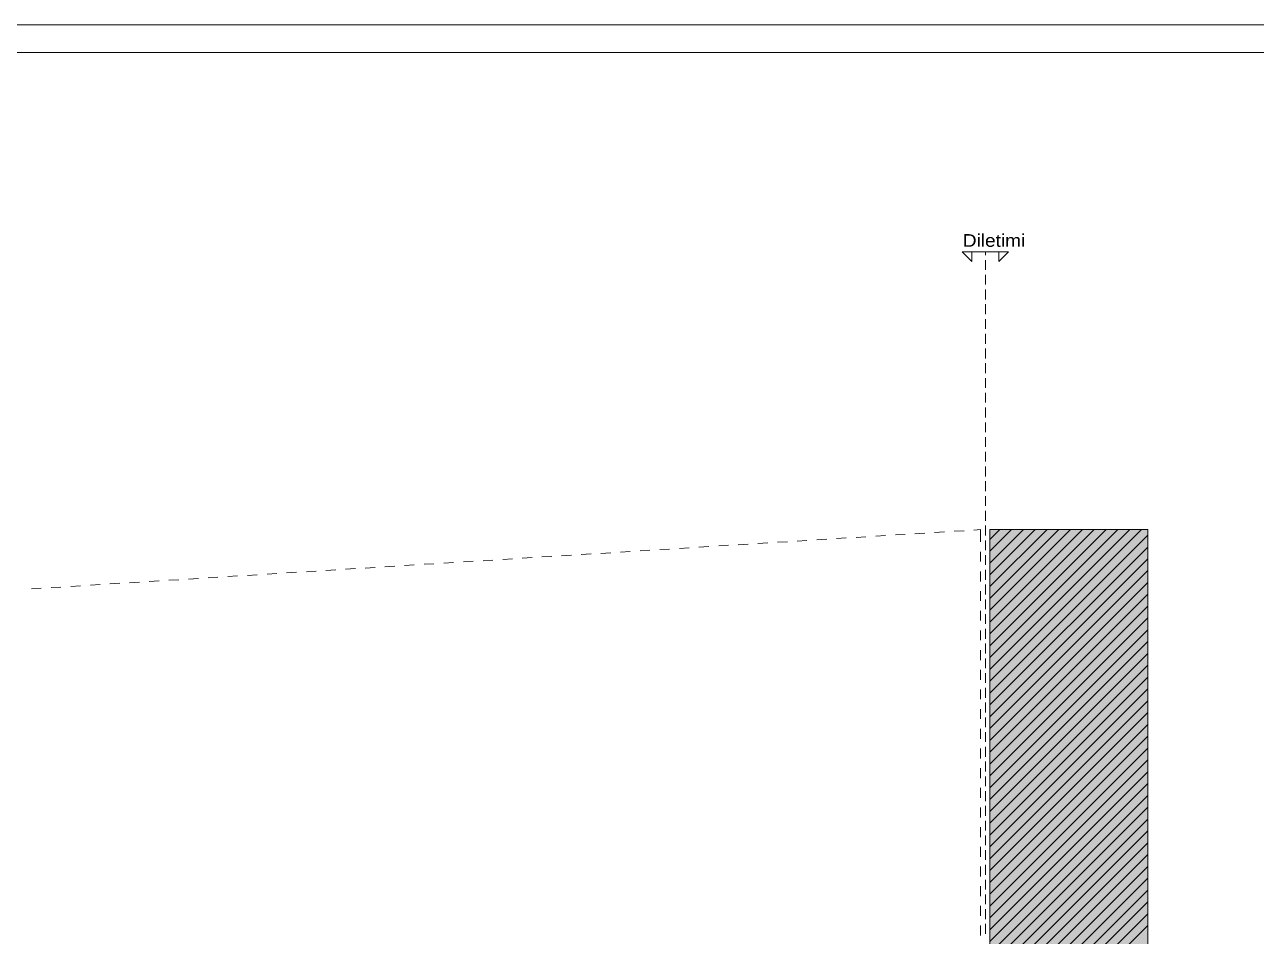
# Model space of a CAD drawing. Header units: metres. Extents: x 312 to 313.4, y 204 to 204.42.
# Drawn here: x 312.3119 to 312.4514, y 204.315 to 204.4182 of the extents above; entities that cross this region are included whole.
import ezdxf

# ---------------------------------------------------------------- set-up
doc = ezdxf.new("R2010")
doc.units = ezdxf.units.M
for name, color, linetype, true_color in [('PDF_A - Fill Zone', 7, 'Continuous', 0xcccccc), ('PDF_A - Fleta', 7, 'Continuous', 0x6a6a6a), ('PDF_A - Ndertesa 1- Pllaka meskatit 28 cm', 7, 'Continuous', 0xaaaaaa)]:
    doc.layers.add(name, color=color, linetype=linetype, true_color=true_color)
doc.layers.add('PDF_Drawing & Figure', color=5, linetype='Continuous')
doc.styles.add('PDF Arial', font='arial.ttf')

# ---------------------------------------------------------------- blocks, each defined once
blk = doc.blocks.new('perdhesa')
at = {"layer": 'PDF_A - Fill Zone', "true_color": 0xffffff, "transparency": 33554559}
blk.add_hatch(color=7, dxfattribs=at).paths.add_polyline_path([(-0.09348, 0.30422), (-0.07558, 0.30422), (-0.07558, 0.011), (-0.09348, 0.011), (-0.09348, 0.30158)])
at = {"layer": 'PDF_A - Fill Zone', "lineweight": 5}
for points in [[(-0.09348, 0.28704), (-0.0763, 0.30422)], [(-0.09348, 0.28838), (-0.07764, 0.30422)], [(-0.09348, 0.28972), (-0.07898, 0.30422)], [(-0.09348, 0.29106), (-0.08032, 0.30422)], [(-0.09348, 0.2924), (-0.08166, 0.30422)], [(-0.09348, 0.29374), (-0.083, 0.30422)], [(-0.09348, 0.29508), (-0.08434, 0.30422)], [(-0.09348, 0.29642), (-0.08567, 0.30422)], [(-0.09348, 0.29776), (-0.08701, 0.30422)], [(-0.09348, 0.29909), (-0.08835, 0.30422)], [(-0.09348, 0.30043), (-0.08969, 0.30422)], [(-0.09348, 0.30177), (-0.09103, 0.30422)], [(-0.09348, 0.30311), (-0.09237, 0.30422)], [(-0.09348, 0.30422), (-0.07558, 0.30422)], [(-0.09348, 0.30158), (-0.09348, 0.30422)], [(-0.07558, 0.30422), (-0.07558, 0.011)], [(-0.09348, 0.2857), (-0.07558, 0.30359)], [(-0.09348, 0.28436), (-0.07558, 0.30225)], [(-0.09348, 0.011), (-0.09348, 0.30158)], [(-0.09348, 0.28302), (-0.07558, 0.30091)], [(-0.09348, 0.28168), (-0.07558, 0.29957)], [(-0.09348, 0.28034), (-0.07558, 0.29823)], [(-0.09348, 0.279), (-0.07558, 0.29689)], [(-0.09348, 0.27766), (-0.07558, 0.29555)], [(-0.09348, 0.27632), (-0.07558, 0.29421)], [(-0.09348, 0.27498), (-0.07558, 0.29287)], [(-0.09348, 0.27364), (-0.07558, 0.29153)], [(-0.09348, 0.2723), (-0.07558, 0.29019)], [(-0.09348, 0.27096), (-0.07558, 0.28885)], [(-0.09348, 0.26962), (-0.07558, 0.28751)], [(-0.09348, 0.26828), (-0.07558, 0.28617)], [(-0.09348, 0.26694), (-0.07558, 0.28483)], [(-0.09348, 0.2656), (-0.07558, 0.2835)], [(-0.09348, 0.26426), (-0.07558, 0.28216)], [(-0.09348, 0.26292), (-0.07558, 0.28082)], [(-0.09348, 0.26158), (-0.07558, 0.27948)], [(-0.09348, 0.26024), (-0.07558, 0.27814)], [(-0.09348, 0.2589), (-0.07558, 0.2768)], [(-0.09348, 0.25756), (-0.07558, 0.27546)], [(-0.09348, 0.25622), (-0.07558, 0.27412)], [(-0.09348, 0.25488), (-0.07558, 0.27278)], [(-0.09348, 0.25354), (-0.07558, 0.27144)], [(-0.09348, 0.2522), (-0.07558, 0.2701)], [(-0.09348, 0.25086), (-0.07558, 0.26876)], [(-0.09348, 0.24952), (-0.07558, 0.26742)], [(-0.09348, 0.24818), (-0.07558, 0.26608)], [(-0.09348, 0.24684), (-0.07558, 0.26474)], [(-0.09348, 0.2455), (-0.07558, 0.2634)], [(-0.09348, 0.24416), (-0.07558, 0.26206)], [(-0.09348, 0.24282), (-0.07558, 0.26072)], [(-0.09348, 0.24148), (-0.07558, 0.25938)]]:
    blk.add_lwpolyline(points, dxfattribs=at)
at = {"layer": 'PDF_A - Fleta', "color": 253, "lineweight": 5, "true_color": 0x999999}
for points in [[(-0.51137, 0.36141), (0.0762, 0.36141)], [(-0.49558, 0.35826), (0.07299, 0.35826)]]:
    blk.add_lwpolyline(points, dxfattribs=at)
at = {"layer": 'PDF_A - Ndertesa 1- Pllaka meskatit 28 cm', "lineweight": 9}
for points in [[(-0.09453, 0.30422), (-0.09529, 0.30417)], [(-0.09453, 0.30282), (-0.09453, 0.30422)], [(-0.11642, 0.30285), (-0.11753, 0.30278)], [(-0.1142, 0.30299), (-0.11531, 0.30292)], [(-0.11197, 0.30313), (-0.11308, 0.30306)], [(-0.10975, 0.30327), (-0.11086, 0.3032)], [(-0.10752, 0.30341), (-0.10864, 0.30334)], [(-0.1053, 0.30354), (-0.10641, 0.30347)], [(-0.10308, 0.30368), (-0.10419, 0.30361)], [(-0.10085, 0.30382), (-0.10197, 0.30375)], [(-0.09863, 0.30396), (-0.09974, 0.30389)], [(-0.09641, 0.3041), (-0.09752, 0.30403)], [(-0.14088, 0.30133), (-0.14199, 0.30126)], [(-0.13866, 0.30146), (-0.13977, 0.3014)], [(-0.13643, 0.3016), (-0.13755, 0.30153)], [(-0.13421, 0.30174), (-0.13532, 0.30167)], [(-0.13199, 0.30188), (-0.1331, 0.30181)], [(-0.12976, 0.30202), (-0.13087, 0.30195)], [(-0.12754, 0.30216), (-0.12865, 0.30209)], [(-0.12531, 0.3023), (-0.12643, 0.30223)], [(-0.12309, 0.30244), (-0.1242, 0.30237)], [(-0.12087, 0.30257), (-0.12198, 0.3025)], [(-0.11864, 0.30271), (-0.11976, 0.30264)], [(-0.09453, 0.30059), (-0.09453, 0.30171)], [(-0.16312, 0.29994), (-0.16423, 0.29987)], [(-0.16089, 0.30008), (-0.16201, 0.30001)], [(-0.15867, 0.30022), (-0.15978, 0.30015)], [(-0.15645, 0.30036), (-0.15756, 0.30029)], [(-0.15422, 0.30049), (-0.15534, 0.30043)], [(-0.152, 0.30063), (-0.15311, 0.30056)], [(-0.14978, 0.30077), (-0.15089, 0.3007)], [(-0.14755, 0.30091), (-0.14866, 0.30084)], [(-0.14533, 0.30105), (-0.14644, 0.30098)], [(-0.1431, 0.30119), (-0.14422, 0.30112)], [(-0.18536, 0.29855), (-0.18647, 0.29848)], [(-0.18313, 0.29869), (-0.18424, 0.29862)], [(-0.18091, 0.29883), (-0.18202, 0.29876)], [(-0.17868, 0.29897), (-0.1798, 0.2989)], [(-0.17646, 0.29911), (-0.17757, 0.29904)], [(-0.17424, 0.29925), (-0.17535, 0.29918)], [(-0.17201, 0.29939), (-0.17313, 0.29932)], [(-0.16979, 0.29952), (-0.1709, 0.29945)], [(-0.16757, 0.29966), (-0.16868, 0.29959)], [(-0.16534, 0.2998), (-0.16645, 0.29973)], [(-0.09453, 0.29836), (-0.09453, 0.29948)], [(-0.20092, 0.29758), (-0.20203, 0.29751)], [(-0.1987, 0.29772), (-0.19981, 0.29765)], [(-0.19647, 0.29786), (-0.19759, 0.29779)], [(-0.19425, 0.298), (-0.19536, 0.29793)], [(-0.19203, 0.29814), (-0.19314, 0.29807)], [(-0.1898, 0.29828), (-0.19092, 0.29821)], [(-0.18758, 0.29841), (-0.18869, 0.29835)], [(-0.09453, 0.29614), (-0.09453, 0.29725)], [(-0.09453, 0.29391), (-0.09453, 0.29502)], [(-0.09453, 0.29168), (-0.09453, 0.29279)], [(-0.09453, 0.28945), (-0.09453, 0.29057)], [(-0.09453, 0.28722), (-0.09453, 0.28834)], [(-0.09453, 0.285), (-0.09453, 0.28611)], [(-0.09453, 0.28277), (-0.09453, 0.28388)], [(-0.09453, 0.28054), (-0.09453, 0.28165)], [(-0.09453, 0.27831), (-0.09453, 0.27943)], [(-0.09453, 0.27608), (-0.09453, 0.2772)], [(-0.09453, 0.27385), (-0.09453, 0.27497)], [(-0.09453, 0.27163), (-0.09453, 0.27274)], [(-0.09453, 0.2694), (-0.09453, 0.27051)], [(-0.09453, 0.26717), (-0.09453, 0.26828)], [(-0.09453, 0.26494), (-0.09453, 0.26606)], [(-0.09453, 0.26271), (-0.09453, 0.26383)], [(-0.09453, 0.26049), (-0.09453, 0.2616)], [(-0.09453, 0.25826), (-0.09453, 0.25937)]]:
    blk.add_lwpolyline(points, dxfattribs=at)
at = {"layer": 'PDF_Drawing & Figure', "lineweight": 18}
for points in [[(-0.094, 0.3357), (-0.09663, 0.3357)], [(-0.09663, 0.3357), (-0.09552, 0.33459)], [(-0.09552, 0.33459), (-0.09552, 0.3357)], [(-0.094, 0.33531), (-0.094, 0.3357)], [(-0.094, 0.3357), (-0.09137, 0.3357)], [(-0.09137, 0.3357), (-0.09249, 0.33459)], [(-0.09249, 0.33459), (-0.09249, 0.3357)], [(-0.094, 0.33364), (-0.094, 0.33475)], [(-0.094, 0.33197), (-0.094, 0.33308)], [(-0.094, 0.3303), (-0.094, 0.33141)], [(-0.094, 0.32863), (-0.094, 0.32974)], [(-0.094, 0.32696), (-0.094, 0.32807)], [(-0.094, 0.32528), (-0.094, 0.3264)], [(-0.094, 0.32361), (-0.094, 0.32473)], [(-0.094, 0.32194), (-0.094, 0.32306)], [(-0.094, 0.32027), (-0.094, 0.32139)], [(-0.094, 0.3186), (-0.094, 0.31971)], [(-0.094, 0.31693), (-0.094, 0.31804)], [(-0.094, 0.31526), (-0.094, 0.31637)], [(-0.094, 0.31359), (-0.094, 0.3147)], [(-0.094, 0.31192), (-0.094, 0.31303)], [(-0.094, 0.31025), (-0.094, 0.31136)], [(-0.094, 0.30857), (-0.094, 0.30969)], [(-0.094, 0.3069), (-0.094, 0.30802)], [(-0.094, 0.30523), (-0.094, 0.30635)], [(-0.094, 0.30356), (-0.094, 0.30468)], [(-0.094, 0.30189), (-0.094, 0.303)], [(-0.094, 0.30022), (-0.094, 0.30133)], [(-0.094, 0.29855), (-0.094, 0.29966)], [(-0.094, 0.29688), (-0.094, 0.29799)], [(-0.094, 0.29521), (-0.094, 0.29632)], [(-0.094, 0.29353), (-0.094, 0.29465)], [(-0.094, 0.29186), (-0.094, 0.29298)], [(-0.094, 0.29019), (-0.094, 0.29131)], [(-0.094, 0.28852), (-0.094, 0.28964)], [(-0.094, 0.28685), (-0.094, 0.28796)], [(-0.094, 0.28518), (-0.094, 0.28629)], [(-0.094, 0.28351), (-0.094, 0.28462)], [(-0.094, 0.28184), (-0.094, 0.28295)], [(-0.094, 0.28017), (-0.094, 0.28128)], [(-0.094, 0.2785), (-0.094, 0.27961)], [(-0.094, 0.27682), (-0.094, 0.27794)], [(-0.094, 0.27515), (-0.094, 0.27627)], [(-0.094, 0.27348), (-0.094, 0.2746)], [(-0.094, 0.27181), (-0.094, 0.27293)], [(-0.094, 0.27014), (-0.094, 0.27125)], [(-0.094, 0.26847), (-0.094, 0.26958)], [(-0.094, 0.2668), (-0.094, 0.26791)], [(-0.094, 0.26513), (-0.094, 0.26624)], [(-0.094, 0.26346), (-0.094, 0.26457)], [(-0.094, 0.26179), (-0.094, 0.2629)], [(-0.094, 0.26011), (-0.094, 0.26123)], [(-0.094, 0.25844), (-0.094, 0.25956)]]:
    blk.add_lwpolyline(points, dxfattribs=at)
at = {"layer": 'PDF_A - Fleta', "color": 5, "insert": (-0.09655, 0.33623), "char_height": 0.0014361, "attachment_point": 7, "style": 'PDF Arial'}
blk.add_mtext('\\W1.075216;Diletimi', dxfattribs=at)

msp = doc.modelspace()

# ---------------------------------------------------------------- block references
msp.add_blockref('perdhesa', (312.51466, 204.05681))

doc.saveas('drawing.dxf')
